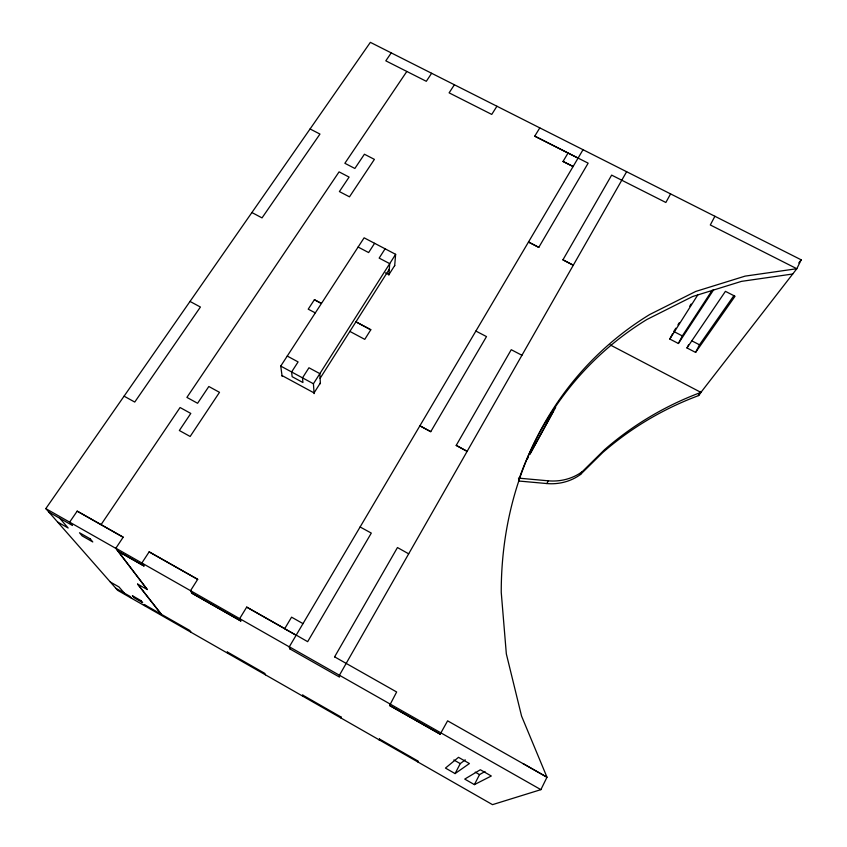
<?xml version="1.0" encoding="UTF-8"?>
<svg xmlns="http://www.w3.org/2000/svg" width="847" height="847" viewBox="0 0 847 847"><rect width="100%" height="100%" fill="white"/><g stroke="black" fill="none" stroke-linecap="round" stroke-linejoin="round"><path stroke-width="1.27" d="M388.868 275.01L389.715 263.639L379.16 258.102L385.099 248.806M394.67 265.842L395.634 254.322L364.115 237.816L280.738 366.084L282.115 376.312M379.202 739.907L379.467 739.008L418.259 761.199L417.698 761.866M379.223 739.855L379.498 738.965M700.522 391.43L698.436 395.581L796.815 268.721L801.188 259.828L370.361 42.35L45.812 508.613L117.627 590.317L492.509 804.65L540.884 789.648L546.993 777.218L447.608 720.839L440.175 734.19L389.578 705.53L396.65 691.988L334.607 656.849M474.405 784.618L491.313 776L480.355 769.754L464.738 779.092L474.405 784.618L479.529 774.603L485.003 771.501M688.664 344.697L686.981 347.948L695.588 352.416L699.484 344.803L734 295.465M455.083 773.586L469.418 763.539L458.502 757.324L445.458 768.081L455.083 773.586L460.26 763.623L465.247 759.844M672.634 333.644L669.808 339.044L678.394 343.49L682.322 335.92L712.253 290.161M714.9 216.271L710.305 224.963L796.815 268.721L745.116 276.122L695.747 291.432L649.713 314.523A396.777 345.491 48.3 0 0 501.244 592.381L506.337 653.884L521.572 716.107L546.993 777.218L522.991 763.539M519.338 481.075L546.834 483.552L548.337 480.821A50.958 47.252 24.5 0 0 582.185 471.726L604.62 449.619A408.741 356.121 55.4 0 1 700.935 392.394L610.211 344.93M670.58 193.899L665.858 202.486L611.65 175.117L562.916 259.86L573.303 265.217L562.948 259.807M527.215 459.233L528.486 456.925M529.746 454.627L555.664 407.418M626.632 171.708L339.425 675.25L339.499 677.081L289.896 648.918L289.272 646.854L115.859 548.21M334.576 656.912L397.465 547.543L408.688 553.822M419.868 425.829L430.742 431.695L486.496 336.587L475.876 331.061M538.798 247.345L528.486 242.02L538.777 247.388L588.146 163.164L534.743 136.155L539.804 127.886M289.272 646.854L583.011 149.75M563.022 161.459L573.112 166.51L563.022 161.459L568.051 153.011M546.834 483.552A50.587 46.945 24.6 0 0 580.439 474.521L582.185 471.726M320.357 382.96L314.057 392.913L282.009 375.549M394.702 265.513L388.889 274.693L385.438 272.872M284.751 628.612L246.721 607.077L239.68 618.606L240.781 621.01L192.131 593.376L190.511 590.698L197.711 579.316L149.167 551.831L141.841 563.043L143.979 565.944L118.22 551.312L143.937 566.008M496.924 106.246L491.747 114.419L449.111 92.842L454.394 84.764M675.842 328.191L673.767 331.484L682.322 335.92M677.928 324.899L679.315 322.707M689.723 306.233L691.11 304.041M314.11 393.643L313.422 383.755L395.634 254.322M320.102 378.344L389.302 269.219M669.808 339.044L697.843 294.809M374.596 243.311L368.625 252.565L358.112 247.049M321.32 303.374L314.417 299.69L308.223 309.176L315.179 312.818M678.394 343.49L713.672 289.727M137.659 584.049L161.237 614.16L137.616 584.112L147.283 589.533L115.774 548.348L123.217 537.136L77.183 511.143L69.634 522.144L72.461 525.5L48.882 512.107M431.631 73.276L426.306 81.301L385.808 60.825L391.24 52.895M101.047 524.653L180.072 407.523L190.797 413.431L179.352 430.509L190.151 436.47L219.5 392.33L208.828 386.497L197.595 403.278L186.901 397.402L339.065 171.877L349.091 177.087L339.393 191.57L349.483 196.832L374.395 159.374L364.411 154.228L354.872 168.468L344.867 163.291L406.825 71.455M686.981 347.948L725.424 291.347L735.037 296.259L695.588 352.416M798.774 262.962L801.188 259.828M700.935 392.394L698.394 395.676A405.374 353.58 55.6 0 0 602.725 452.552L580.439 474.521M792.728 273.994L741.485 281.363L692.528 296.566L646.886 319.499A392.637 342.442 48.5 0 0 518.565 480.302M518.449 478.121L548.337 480.821M534.743 136.155L578.067 158.124M310.076 128.966L319.965 134.07L262.03 217.891L251.898 212.544M691.967 340.918L699.484 344.803M521.932 355.274L511.239 349.705L456.194 445.427L467.142 451.335L456.226 445.374M355.846 321.754L370.806 329.727L364.771 339.361L349.769 331.357M314.385 299.743L321.288 303.417M355.814 321.807L370.774 329.779M190.024 301.437L200.421 307.038L134.747 402.06L124.086 396.174M419.9 425.776L430.774 431.642M287.249 356.058L298.091 361.913L291.612 371.96L292.141 376.693L302.93 382.526L302.506 377.857L308.954 367.767L319.848 373.643L320.399 383.712M280.738 366.084L313.422 383.755M360.102 526.982L371.304 533.091L307.662 641.677L296.217 635.102M302.993 623.625L291.569 617.167L284.677 628.739L296.143 635.229L246.689 607.14M149.125 551.884L197.669 579.39M77.183 511.143L123.133 537.263M540.884 789.648L289.314 646.79L289.896 648.918M45.812 508.613L115.774 548.348M240.813 620.957L192.163 593.313L190.554 590.634M389.609 705.466L440.175 734.19M57.585 522.006L68.152 528.009L59.745 518.279M453.854 759.971L460.26 763.623M475.241 772.157L479.529 774.603M110.311 581.995L118.993 586.95L124.308 593.112M115.827 588.263L129.962 596.352L131.656 598.342M302.771 695.091L303.12 696.329L302.76 695.112L340.97 716.975M145.769 606.325L144.138 604.462L189.802 630.486L191.041 632.222M116.642 549.248L147.283 589.533M228.118 653.439L227.176 651.872L264.836 673.407L265.482 674.815M340.992 716.943L341.013 718.044M553.176 411.515A145.112 3.526 -61.8 0 1 530.148 453.621M90.237 538.851L79.512 532.763L82.159 535.907L92.778 541.953L90.227 538.851M141.025 600.671L132.386 595.727L134.091 597.76L142.656 602.662L141.025 600.671"/></g></svg>
